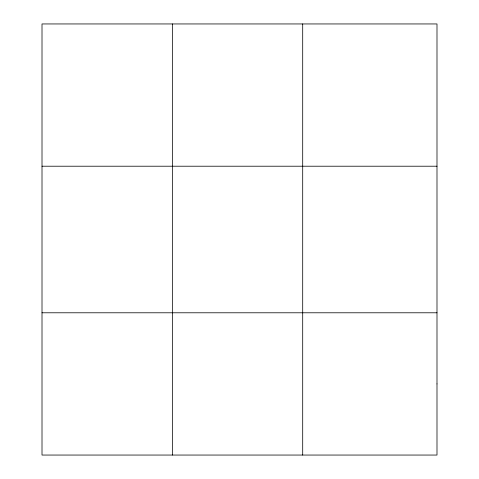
<?xml version="1.0" encoding="UTF-8"?>
<svg xmlns="http://www.w3.org/2000/svg" width="479" height="479" viewBox="0 0 479 479"><rect width="100%" height="100%" fill="white"/><g stroke="black" fill="none" stroke-linecap="round" stroke-linejoin="round"><path stroke-width="0.72" d="M172.356 23.95L172.356 455.05M302.698 23.95L302.698 455.05M42.008 166.213L436.992 166.213M42.008 312.787L436.992 312.787M436.992 383.919L436.992 455.05L42.008 455.05L42.008 23.95L436.992 23.95L436.992 383.919"/></g></svg>
